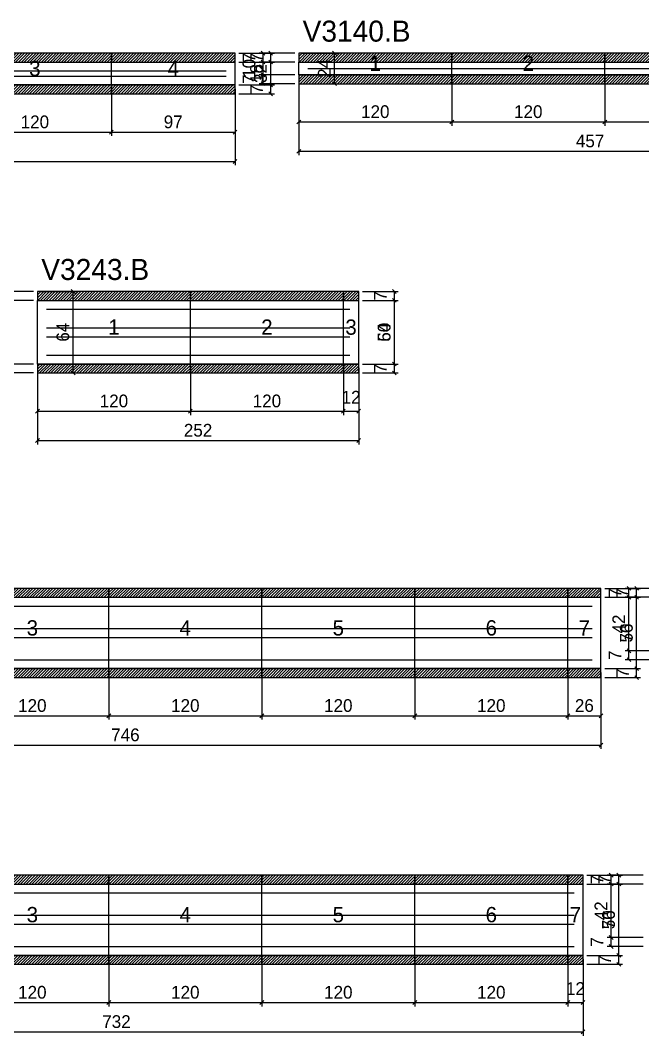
# Model space of a CAD drawing. Extents: x -10500 to 3070, y -14307 to 1250.
# Drawn here: x 483 to 971, y -12258 to -11461 of the extents above; entities that cross this region are included whole.
import ezdxf
from ezdxf.enums import TextEntityAlignment as Align

# ---------------------------------------------------------------- set-up
doc = ezdxf.new("R2010")
doc.units = 0
for name, color, linetype in [('5', 5, 'Continuous'), ('COTA', 241, 'Continuous'), ('NOMENCLATURA', 7, 'Continuous'), ('Painéis', 200, 'Continuous'), ('SARR_2.2x7', 40, 'Continuous'), ('SCO-___-LAJ', 224, 'Continuous')]:
    doc.layers.add(name, color=color, linetype=linetype)
doc.dimstyles.new('PAINEL', dxfattribs={"dimtxt": 10, "dimasz": 3, "dimexe": 3, "dimexo": 3, "dimgap": 3, "dimtad": 1, "dimblk": 'OBLIQUE', "dimblk1": 'OBLIQUE', "dimcen": 2.5, "dimclrd": 4, "dimclre": 4, "dimclrt": 240, "dimazin": 3, "dimtfac": 1, "dimtmove": 0, "dimatfit": 3})

# ---------------------------------------------------------------- blocks, each defined once
blk = doc.blocks.new('_OBLIQUE')
at = {"color": 0, "linetype": 'BYBLOCK'}
blk.add_line((-0.5, -0.5), (0.5, 0.5), dxfattribs=at)

msp = doc.modelspace()

# ---------------------------------------------------------------- hatches: boundary and pattern name
at = {"layer": 'COTA'}
h = msp.add_hatch(dxfattribs=at)
h.set_pattern_fill('ANSI31', scale=0.5)
h.paths.add_polyline_path([(434, -11494), (554, -11494), (554, -11487), (434, -11487)])
h = msp.add_hatch(dxfattribs=at)
h.set_pattern_fill('ANSI31', scale=0.5)
h.paths.add_polyline_path([(554, -11494), (651, -11494), (651, -11487), (554, -11487)])
h = msp.add_hatch(dxfattribs=at)
h.set_pattern_fill('ANSI31', scale=0.5)
h.paths.add_polyline_path([(701, -11494), (821, -11494), (821, -11487), (701, -11487)])
h = msp.add_hatch(dxfattribs=at)
h.set_pattern_fill('ANSI31', scale=0.5)
h.paths.add_polyline_path([(821, -11494), (941, -11494), (941, -11487), (821, -11487)])
h = msp.add_hatch(dxfattribs=at)
h.set_pattern_fill('ANSI31', scale=0.5)
h.paths.add_polyline_path([(941, -11494), (1061, -11494), (1061, -11487), (941, -11487)])
h = msp.add_hatch(dxfattribs=at)
h.set_pattern_fill('ANSI31', scale=0.5)
h.paths.add_polyline_path([(701, -11511), (821, -11511), (821, -11504), (701, -11504)])
h = msp.add_hatch(dxfattribs=at)
h.set_pattern_fill('ANSI31', scale=0.5)
h.paths.add_polyline_path([(821, -11511), (941, -11511), (941, -11504), (821, -11504)])
h = msp.add_hatch(dxfattribs=at)
h.set_pattern_fill('ANSI31', scale=0.5)
h.paths.add_polyline_path([(941, -11511), (1061, -11511), (1061, -11504), (941, -11504)])
h = msp.add_hatch(dxfattribs=at)
h.set_pattern_fill('ANSI31', scale=0.5)
h.paths.add_polyline_path([(434, -11519), (554, -11519), (554, -11512), (434, -11512)])
h = msp.add_hatch(dxfattribs=at)
h.set_pattern_fill('ANSI31', scale=0.5)
h.paths.add_polyline_path([(554, -11519), (651, -11519), (651, -11512), (554, -11512)])
h = msp.add_hatch(dxfattribs=at)
h.set_pattern_fill('ANSI31', scale=0.5)
h.paths.add_polyline_path([(496, -11681), (616, -11681), (616, -11674), (496, -11674)])
h = msp.add_hatch(dxfattribs=at)
h.set_pattern_fill('ANSI31', scale=0.5)
h.paths.add_polyline_path([(616, -11681), (736, -11681), (736, -11674), (616, -11674)])
h = msp.add_hatch(dxfattribs=at)
h.set_pattern_fill('ANSI31', scale=0.5)
h.paths.add_polyline_path([(736, -11681), (748, -11681), (748, -11674), (736, -11674)])
h = msp.add_hatch(dxfattribs=at)
h.set_pattern_fill('ANSI31', scale=0.5)
h.paths.add_polyline_path([(496, -11738), (616, -11738), (616, -11731), (496, -11731)])
h = msp.add_hatch(dxfattribs=at)
h.set_pattern_fill('ANSI31', scale=0.5)
h.paths.add_polyline_path([(616, -11738), (736, -11738), (736, -11731), (616, -11731)])
h = msp.add_hatch(dxfattribs=at)
h.set_pattern_fill('ANSI31', scale=0.5)
h.paths.add_polyline_path([(736, -11738), (748, -11738), (748, -11731), (736, -11731)])
h = msp.add_hatch(dxfattribs=at)
h.set_pattern_fill('ANSI31', scale=0.5)
h.paths.add_polyline_path([(432, -11914), (552, -11914), (552, -11907), (432, -11907)])
h = msp.add_hatch(dxfattribs=at)
h.set_pattern_fill('ANSI31', scale=0.5)
h.paths.add_polyline_path([(552, -11914), (672, -11914), (672, -11907), (552, -11907)])
h = msp.add_hatch(dxfattribs=at)
h.set_pattern_fill('ANSI31', scale=0.5)
h.paths.add_polyline_path([(672, -11914), (792, -11914), (792, -11907), (672, -11907)])
h = msp.add_hatch(dxfattribs=at)
h.set_pattern_fill('ANSI31', scale=0.5)
h.paths.add_polyline_path([(792, -11914), (912, -11914), (912, -11907), (792, -11907)])
h = msp.add_hatch(dxfattribs=at)
h.set_pattern_fill('ANSI31', scale=0.5)
h.paths.add_polyline_path([(912, -11914), (938, -11914), (938, -11907), (912, -11907)])
h = msp.add_hatch(dxfattribs=at)
h.set_pattern_fill('ANSI31', scale=0.5)
h.paths.add_polyline_path([(432, -11977), (552, -11977), (552, -11970), (432, -11970)])
h = msp.add_hatch(dxfattribs=at)
h.set_pattern_fill('ANSI31', scale=0.5)
h.paths.add_polyline_path([(552, -11977), (672, -11977), (672, -11970), (552, -11970)])
h = msp.add_hatch(dxfattribs=at)
h.set_pattern_fill('ANSI31', scale=0.5)
h.paths.add_polyline_path([(672, -11977), (792, -11977), (792, -11970), (672, -11970)])
h = msp.add_hatch(dxfattribs=at)
h.set_pattern_fill('ANSI31', scale=0.5)
h.paths.add_polyline_path([(792, -11977), (912, -11977), (912, -11970), (792, -11970)])
h = msp.add_hatch(dxfattribs=at)
h.set_pattern_fill('ANSI31', scale=0.5)
h.paths.add_polyline_path([(912, -11977), (938, -11977), (938, -11970), (912, -11970)])
h = msp.add_hatch(dxfattribs=at)
h.set_pattern_fill('ANSI31', scale=0.5)
h.paths.add_polyline_path([(432, -12139), (552, -12139), (552, -12132), (432, -12132)])
h = msp.add_hatch(dxfattribs=at)
h.set_pattern_fill('ANSI31', scale=0.5)
h.paths.add_polyline_path([(552, -12139), (672, -12139), (672, -12132), (552, -12132)])
h = msp.add_hatch(dxfattribs=at)
h.set_pattern_fill('ANSI31', scale=0.5)
h.paths.add_polyline_path([(672, -12139), (792, -12139), (792, -12132), (672, -12132)])
h = msp.add_hatch(dxfattribs=at)
h.set_pattern_fill('ANSI31', scale=0.5)
h.paths.add_polyline_path([(792, -12139), (912, -12139), (912, -12132), (792, -12132)])
h = msp.add_hatch(dxfattribs=at)
h.set_pattern_fill('ANSI31', scale=0.5)
h.paths.add_polyline_path([(912, -12139), (924, -12139), (924, -12132), (912, -12132)])
h = msp.add_hatch(dxfattribs=at)
h.set_pattern_fill('ANSI31', scale=0.5)
h.paths.add_polyline_path([(432, -12202), (552, -12202), (552, -12195), (432, -12195)])
h = msp.add_hatch(dxfattribs=at)
h.set_pattern_fill('ANSI31', scale=0.5)
h.paths.add_polyline_path([(552, -12202), (672, -12202), (672, -12195), (552, -12195)])
h = msp.add_hatch(dxfattribs=at)
h.set_pattern_fill('ANSI31', scale=0.5)
h.paths.add_polyline_path([(672, -12202), (792, -12202), (792, -12195), (672, -12195)])
h = msp.add_hatch(dxfattribs=at)
h.set_pattern_fill('ANSI31', scale=0.5)
h.paths.add_polyline_path([(792, -12202), (912, -12202), (912, -12195), (792, -12195)])
h = msp.add_hatch(dxfattribs=at)
h.set_pattern_fill('ANSI31', scale=0.5)
h.paths.add_polyline_path([(912, -12202), (924, -12202), (924, -12195), (912, -12195)])

# ---------------------------------------------------------------- linework, layer by layer
at = {"layer": 'Painéis'}
for p, q in [((434, -11494), (554, -11494)), ((554, -11512), (554, -11494)), ((554, -11512), (554, -11494)), ((554, -11494), (651, -11494)), ((554, -11512), (554, -11494)), ((651, -11512), (651, -11494)), ((701, -11494), (821, -11494)), ((701, -11504), (701, -11494)), ((821, -11504), (821, -11494)), ((821, -11504), (821, -11494)), ((821, -11494), (941, -11494)), ((821, -11504), (821, -11494)), ((941, -11504), (941, -11494)), ((941, -11504), (941, -11494)), ((941, -11494), (1061, -11494)), ((941, -11504), (941, -11494)), ((701, -11504), (821, -11504)), ((821, -11504), (941, -11504)), ((941, -11504), (1061, -11504)), ((434, -11512), (554, -11512)), ((554, -11512), (651, -11512)), ((496, -11681), (616, -11681)), ((496, -11731), (496, -11681)), ((616, -11731), (616, -11681)), ((616, -11731), (616, -11681)), ((616, -11681), (736, -11681)), ((616, -11731), (616, -11681)), ((736, -11731), (736, -11681)), ((736, -11731), (736, -11681)), ((736, -11681), (748, -11681)), ((736, -11731), (736, -11681)), ((748, -11731), (748, -11681)), ((496, -11731), (616, -11731)), ((616, -11731), (736, -11731)), ((736, -11731), (748, -11731)), ((432, -11914), (552, -11914)), ((552, -11970), (552, -11914)), ((552, -11970), (552, -11914)), ((552, -11914), (672, -11914)), ((552, -11970), (552, -11914)), ((672, -11970), (672, -11914)), ((672, -11970), (672, -11914)), ((672, -11914), (792, -11914)), ((672, -11970), (672, -11914)), ((792, -11970), (792, -11914)), ((792, -11970), (792, -11914)), ((792, -11914), (912, -11914)), ((792, -11970), (792, -11914)), ((912, -11970), (912, -11914)), ((912, -11970), (912, -11914)), ((912, -11914), (938, -11914)), ((912, -11970), (912, -11914)), ((938, -11970), (938, -11914)), ((432, -11970), (552, -11970)), ((552, -11970), (672, -11970)), ((672, -11970), (792, -11970)), ((792, -11970), (912, -11970)), ((912, -11970), (938, -11970)), ((432, -12139), (552, -12139)), ((552, -12195), (552, -12139)), ((552, -12195), (552, -12139)), ((552, -12139), (672, -12139)), ((552, -12195), (552, -12139)), ((672, -12195), (672, -12139)), ((672, -12195), (672, -12139)), ((672, -12139), (792, -12139)), ((672, -12195), (672, -12139)), ((792, -12195), (792, -12139)), ((792, -12195), (792, -12139)), ((792, -12139), (912, -12139)), ((792, -12195), (792, -12139)), ((912, -12195), (912, -12139)), ((912, -12195), (912, -12139)), ((912, -12139), (924, -12139)), ((912, -12195), (912, -12139)), ((924, -12195), (924, -12139)), ((432, -12195), (552, -12195)), ((552, -12195), (672, -12195)), ((672, -12195), (792, -12195)), ((792, -12195), (912, -12195)), ((912, -12195), (924, -12195))]:
    msp.add_line(p, q, dxfattribs=at)
at = {"layer": 'SARR_2.2x7'}
for points in [[(434, -11501), (554, -11501)], [(434, -11501), (554, -11501)], [(434, -11505), (554, -11505)], [(434, -11505), (554, -11505)], [(554, -11501), (644, -11501)], [(554, -11501), (644, -11501)], [(554, -11505), (644, -11505)], [(554, -11505), (644, -11505)], [(708, -11499), (821, -11499)], [(708, -11499), (821, -11499)], [(821, -11499), (941, -11499)], [(821, -11499), (941, -11499)], [(941, -11499), (1061, -11499)], [(941, -11499), (1061, -11499)], [(503, -11688), (616, -11688)], [(503, -11688), (616, -11688)], [(616, -11688), (736, -11688)], [(616, -11688), (736, -11688)], [(736, -11688), (741, -11688)], [(736, -11688), (741, -11688)], [(503, -11702.5), (616, -11702.5)], [(503, -11702.5), (616, -11702.5)], [(616, -11702.5), (736, -11702.5)], [(616, -11702.5), (736, -11702.5)], [(736, -11702.5), (741, -11702.5)], [(736, -11702.5), (741, -11702.5)], [(503, -11709.5), (616, -11709.5)], [(503, -11709.5), (616, -11709.5)], [(616, -11709.5), (736, -11709.5)], [(616, -11709.5), (736, -11709.5)], [(736, -11709.5), (741, -11709.5)], [(736, -11709.5), (741, -11709.5)], [(503, -11724), (616, -11724)], [(503, -11724), (616, -11724)], [(616, -11724), (736, -11724)], [(616, -11724), (736, -11724)], [(736, -11724), (741, -11724)], [(736, -11724), (741, -11724)], [(432, -11921), (552, -11921)], [(432, -11921), (552, -11921)], [(552, -11921), (672, -11921)], [(552, -11921), (672, -11921)], [(672, -11921), (792, -11921)], [(672, -11921), (792, -11921)], [(792, -11921), (912, -11921)], [(792, -11921), (912, -11921)], [(912, -11921), (931, -11921)], [(912, -11921), (931, -11921)], [(432, -11938.5), (552, -11938.5)], [(432, -11938.5), (552, -11938.5)], [(552, -11938.5), (672, -11938.5)], [(552, -11938.5), (672, -11938.5)], [(672, -11938.5), (792, -11938.5)], [(672, -11938.5), (792, -11938.5)], [(792, -11938.5), (912, -11938.5)], [(792, -11938.5), (912, -11938.5)], [(912, -11938.5), (931, -11938.5)], [(912, -11938.5), (931, -11938.5)], [(432, -11945.5), (552, -11945.5)], [(432, -11945.5), (552, -11945.5)], [(552, -11945.5), (672, -11945.5)], [(552, -11945.5), (672, -11945.5)], [(672, -11945.5), (792, -11945.5)], [(672, -11945.5), (792, -11945.5)], [(792, -11945.5), (912, -11945.5)], [(792, -11945.5), (912, -11945.5)], [(912, -11945.5), (931, -11945.5)], [(912, -11945.5), (931, -11945.5)], [(432, -11963), (552, -11963)], [(432, -11963), (552, -11963)], [(552, -11963), (672, -11963)], [(552, -11963), (672, -11963)], [(672, -11963), (792, -11963)], [(672, -11963), (792, -11963)], [(792, -11963), (912, -11963)], [(792, -11963), (912, -11963)], [(912, -11963), (931, -11963)], [(912, -11963), (931, -11963)], [(432, -12146), (552, -12146)], [(432, -12146), (552, -12146)], [(552, -12146), (672, -12146)], [(552, -12146), (672, -12146)], [(672, -12146), (792, -12146)], [(672, -12146), (792, -12146)], [(792, -12146), (912, -12146)], [(792, -12146), (912, -12146)], [(912, -12146), (917, -12146)], [(912, -12146), (917, -12146)], [(432, -12163.5), (552, -12163.5)], [(432, -12163.5), (552, -12163.5)], [(552, -12163.5), (672, -12163.5)], [(552, -12163.5), (672, -12163.5)], [(672, -12163.5), (792, -12163.5)], [(672, -12163.5), (792, -12163.5)], [(792, -12163.5), (912, -12163.5)], [(792, -12163.5), (912, -12163.5)], [(912, -12163.5), (917, -12163.5)], [(912, -12163.5), (917, -12163.5)], [(432, -12170.5), (552, -12170.5)], [(432, -12170.5), (552, -12170.5)], [(552, -12170.5), (672, -12170.5)], [(552, -12170.5), (672, -12170.5)], [(672, -12170.5), (792, -12170.5)], [(672, -12170.5), (792, -12170.5)], [(792, -12170.5), (912, -12170.5)], [(792, -12170.5), (912, -12170.5)], [(912, -12170.5), (917, -12170.5)], [(912, -12170.5), (917, -12170.5)], [(432, -12188), (552, -12188)], [(432, -12188), (552, -12188)], [(552, -12188), (672, -12188)], [(552, -12188), (672, -12188)], [(672, -12188), (792, -12188)], [(672, -12188), (792, -12188)], [(792, -12188), (912, -12188)], [(792, -12188), (912, -12188)], [(912, -12188), (917, -12188)], [(912, -12188), (917, -12188)]]:
    msp.add_lwpolyline(points, dxfattribs=at)
at = {"layer": 'SCO-___-LAJ'}
for points in [[(434, -11494), (554, -11494), (554, -11487), (434, -11487)], [(554, -11494), (651, -11494), (651, -11487), (554, -11487)], [(701, -11494), (821, -11494), (821, -11487), (701, -11487)], [(821, -11494), (941, -11494), (941, -11487), (821, -11487)], [(941, -11494), (1061, -11494), (1061, -11487), (941, -11487)], [(701, -11511), (821, -11511), (821, -11504), (701, -11504)], [(821, -11511), (941, -11511), (941, -11504), (821, -11504)], [(941, -11511), (1061, -11511), (1061, -11504), (941, -11504)], [(434, -11519), (554, -11519), (554, -11512), (434, -11512)], [(554, -11519), (651, -11519), (651, -11512), (554, -11512)], [(496, -11681), (616, -11681), (616, -11674), (496, -11674)], [(616, -11681), (736, -11681), (736, -11674), (616, -11674)], [(736, -11681), (748, -11681), (748, -11674), (736, -11674)], [(496, -11738), (616, -11738), (616, -11731), (496, -11731)], [(616, -11738), (736, -11738), (736, -11731), (616, -11731)], [(736, -11738), (748, -11738), (748, -11731), (736, -11731)], [(432, -11914), (552, -11914), (552, -11907), (432, -11907)], [(552, -11914), (672, -11914), (672, -11907), (552, -11907)], [(672, -11914), (792, -11914), (792, -11907), (672, -11907)], [(792, -11914), (912, -11914), (912, -11907), (792, -11907)], [(912, -11914), (938, -11914), (938, -11907), (912, -11907)], [(432, -11977), (552, -11977), (552, -11970), (432, -11970)], [(552, -11977), (672, -11977), (672, -11970), (552, -11970)], [(672, -11977), (792, -11977), (792, -11970), (672, -11970)], [(792, -11977), (912, -11977), (912, -11970), (792, -11970)], [(912, -11977), (938, -11977), (938, -11970), (912, -11970)], [(432, -12139), (552, -12139), (552, -12132), (432, -12132)], [(552, -12139), (672, -12139), (672, -12132), (552, -12132)], [(672, -12139), (792, -12139), (792, -12132), (672, -12132)], [(792, -12139), (912, -12139), (912, -12132), (792, -12132)], [(912, -12139), (924, -12139), (924, -12132), (912, -12132)], [(432, -12202), (552, -12202), (552, -12195), (432, -12195)], [(552, -12202), (672, -12202), (672, -12195), (552, -12195)], [(672, -12202), (792, -12202), (792, -12195), (672, -12195)], [(792, -12202), (912, -12202), (912, -12195), (792, -12195)], [(912, -12202), (924, -12202), (924, -12195), (912, -12195)]]:
    msp.add_lwpolyline(points, close=True, dxfattribs=at)

# ---------------------------------------------------------------- texts
at = {"layer": '5'}
for s, p in [('1', (761, -11495)), ('2', (881, -11495)), ('3', (494, -11499)), ('4', (602.5, -11499)), ('1', (556, -11702)), ('2', (676, -11702)), ('3', (742, -11702)), ('3', (492, -11938)), ('4', (612, -11938)), ('5', (732, -11938)), ('6', (852, -11938)), ('7', (925, -11938)), ('3', (492, -12163)), ('4', (612, -12163)), ('5', (732, -12163)), ('6', (852, -12163)), ('7', (918, -12163))]:
    msp.add_text(s, height=12, dxfattribs=at).set_placement(p, align=Align.MIDDLE_CENTER)
at = {"layer": 'NOMENCLATURA'}
for s, p in [('V3140.B', (704, -11478)), ('V3243.B', (499, -11665))]:
    msp.add_text(s, height=16.5, dxfattribs=at).set_placement(p)

# ---------------------------------------------------------------- dimensions: what is measured, and where the dimension line sits
at = {"layer": 'COTA'}
for base, p1, p2 in [((679, -11519), (651, -11519), (651, -11487)), ((679, -11494), (651, -11494), (651, -11487)), ((673, -11494), (701, -11494), (701, -11487)), ((729, -11511), (701, -11511), (701, -11487)), ((679, -11512), (651, -11512), (651, -11494)), ((673, -11504), (701, -11504), (701, -11494)), ((673, -11511), (701, -11511), (701, -11504)), ((679, -11519), (651, -11519), (651, -11512)), ((468, -11681), (496, -11681), (496, -11674)), ((468, -11731), (496, -11731), (496, -11681)), ((524, -11738), (496, -11738), (496, -11674)), ((776, -11738), (748, -11738), (748, -11674)), ((776, -11681), (748, -11681), (748, -11674)), ((776, -11731), (748, -11731), (748, -11681)), ((468, -11738), (496, -11738), (496, -11731)), ((776, -11738), (748, -11738), (748, -11731)), ((966, -11977), (938, -11977), (938, -11907)), ((966, -11914), (938, -11914), (938, -11907)), ((960, -11914), (988, -11914), (988, -11907)), ((966, -11970), (938, -11970), (938, -11914)), ((960, -11956), (988, -11956), (988, -11914)), ((960, -11963), (988, -11963), (988, -11956)), ((966, -11977), (938, -11977), (938, -11970)), ((952, -12202), (924, -12202), (924, -12132)), ((952, -12139), (924, -12139), (924, -12132)), ((946, -12139), (974, -12139), (974, -12132)), ((952, -12195), (924, -12195), (924, -12139)), ((946, -12181), (974, -12181), (974, -12139)), ((946, -12188), (974, -12188), (974, -12181)), ((952, -12202), (924, -12202), (924, -12195))]:
    msp.add_linear_dim(base=base, p1=p1, p2=p2, angle=90, dimstyle='PAINEL', dxfattribs=at).render()
for base, p1, p2 in [((701, -11541), (701, -11504), (821, -11504)), ((701, -11564), (701, -11504), (1158, -11504)), ((821, -11541), (821, -11504), (941, -11504)), ((941, -11541), (941, -11504), (1061, -11504)), ((194, -11572), (194, -11512), (651, -11512)), ((434, -11549), (434, -11512), (554, -11512)), ((554, -11549), (554, -11512), (651, -11512)), ((496, -11768), (496, -11731), (616, -11731)), ((496, -11791), (496, -11731), (748, -11731)), ((616, -11768), (616, -11731), (736, -11731)), ((736, -11768), (736, -11731), (748, -11731)), ((192, -12030), (192, -11970), (938, -11970)), ((432, -12007), (432, -11970), (552, -11970)), ((552, -12007), (552, -11970), (672, -11970)), ((672, -12007), (672, -11970), (792, -11970)), ((792, -12007), (792, -11970), (912, -11970)), ((912, -12007), (912, -11970), (938, -11970)), ((192, -12255), (192, -12195), (924, -12195)), ((432, -12232), (432, -12195), (552, -12195)), ((552, -12232), (552, -12195), (672, -12195)), ((672, -12232), (672, -12195), (792, -12195)), ((792, -12232), (792, -12195), (912, -12195)), ((912, -12232), (912, -12195), (924, -12195))]:
    msp.add_linear_dim(base=base, p1=p1, p2=p2, dimstyle='PAINEL', dxfattribs=at).render()

doc.saveas('drawing.dxf')
